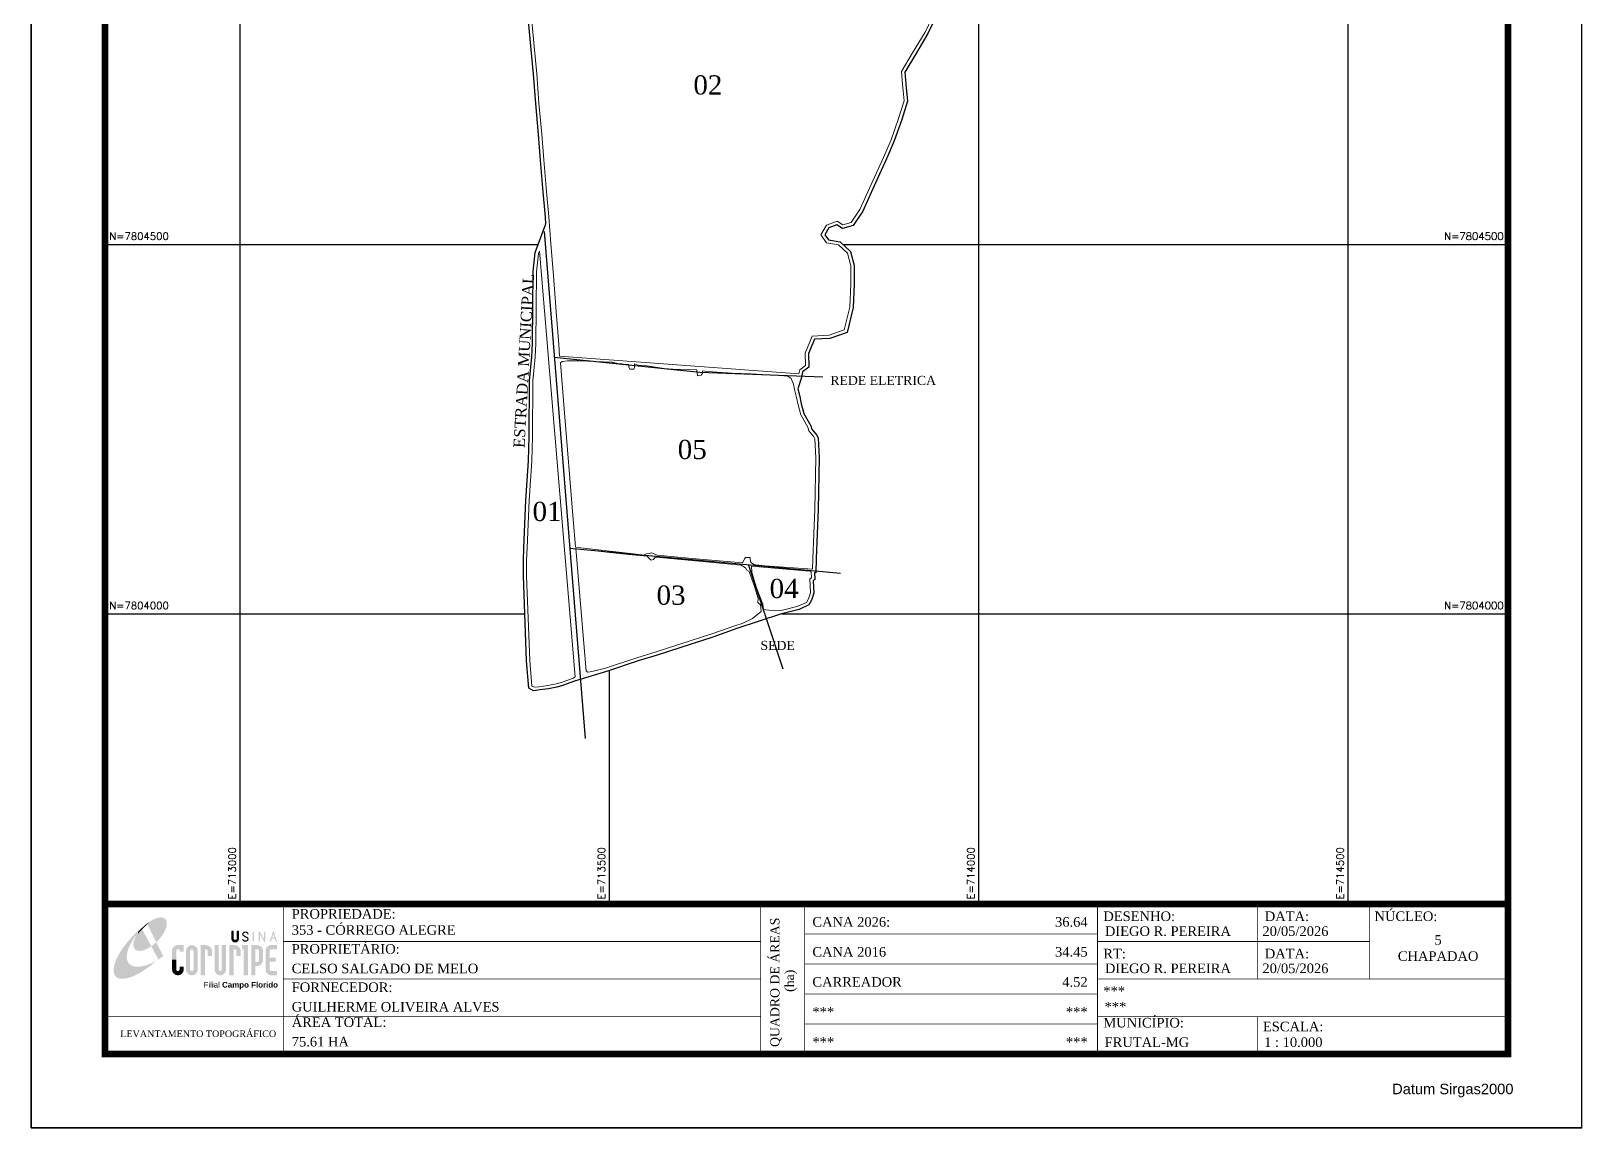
# Model space of a CAD drawing. Extents: x 712717 to 714817, y 7803304 to 7806274.
# Drawn here: x 712717 to 714817, y 7803304 to 7804789 of the extents above; entities that cross this region are included whole.
import ezdxf
from ezdxf.enums import TextEntityAlignment as Align

# ---------------------------------------------------------------- set-up
doc = ezdxf.new("R2010")
doc.units = 0
doc.header["$MEASUREMENT"] = 0
doc.linetypes.add('LIN0', pattern=[0])
for name, color, linetype, lineweight in [('0114000353', 1, 'Continuous', 25), ('0114000353004', 5, 'Continuous', 25), ('0114000353005', 5, 'Continuous', 25)]:
    doc.layers.add(name, color=color, linetype=linetype, lineweight=lineweight)
for name, color, linetype in [('0114000353001', 5, 'Continuous'), ('0114000353002', 5, 'Continuous'), ('0114000353003', 5, 'Continuous'), ('FOLHA', 5, 'Continuous'), ('Margem', 5, 'Continuous'), ('NUMERAÇÕES', 7, 'Continuous'), ('texto', 7, 'Continuous'), ('TG', 7, 'LIN0'), ('XTEXTOINTERNO', 7, 'Continuous')]:
    doc.layers.add(name, color=color, linetype=linetype)
doc.layers.add('MALHA', color=251, linetype='Continuous', true_color=0x505050)
doc.layers.add('NUMERAÇÕES DOS TALHÕES', color=7, linetype='Continuous', true_color=0xffffff)
doc.styles.add('AGROCAD', font='romans.shx')
doc.styles.add('AREAS', font='times.ttf')
doc.styles.add('ARIAL', font='arial.ttf')
doc.styles.add('marcelo', font='arial.ttf')

# ---------------------------------------------------------------- blocks, each defined once
blk = doc.blocks.new('A$C78F83FB3')
at = {"layer": 'Margem'}
h = blk.add_hatch(color=20, dxfattribs=at)
edge = h.paths.add_edge_path()
edge.add_ellipse((19.49, 23.77), major_axis=(-6.68, -6.67), ratio=0.469426, start_angle=292.73277, end_angle=601.25787)
edge.add_ellipse((22.83, 22.05), major_axis=(12.64, 11.29), ratio=0.457614, start_angle=79.90686, end_angle=107.91393)
edge = h.paths.add_edge_path()
edge.add_ellipse((18.28, 18.7), major_axis=(13.95, 13.59), ratio=0.386848, start_angle=63.96117, end_angle=264.59932)
edge.add_ellipse((22.83, 22.05), major_axis=(12.64, 11.29), ratio=0.457614, start_angle=107.91393, end_angle=245.11815, ccw=False)
edge.add_ellipse((19.49, 23.77), major_axis=(-6.68, -6.67), ratio=0.469426, start_angle=241.25787, end_angle=292.73277, ccw=False)
for color, points in [(20, [(15.46, 26.12), (14.17, 24.81), (14.06, 24.24), (14.39, 23.97), (14.67, 24.54), (19.47, 29.32), (18.48, 28.66), (17.31, 27.78)]), (7, [(58.42, 24.9), (57.9, 24.9), (57.9, 21.73, -0.414214), (57.15, 20.98), (56.84, 20.98, -0.414214), (56.09, 21.73), (56.09, 24.9), (55.57, 24.9), (55.57, 21.73, 0.414214), (56.84, 20.46), (57.15, 20.46, 0.414214), (58.42, 21.73)]), (7, [(61.7, 24.9), (61.23, 24.9, 0.396318), (60.04, 23.78), (60.04, 23.72, 0.151912), (60.39, 22.97), (60.46, 22.92), (62.18, 22), (62.85, 21.83, 0.12407), (62.51, 22.42), (60.75, 23.36, -0.13192), (60.56, 23.77, -0.385578), (61.23, 24.37), (61.7, 24.37, -0.414214), (62.37, 23.7), (62.89, 23.7, 0.414214)]), (7, [(62.37, 23.7), (62.89, 23.7, 0.414214), (61.7, 24.9), (61.23, 24.9, 0.396318), (60.04, 23.78), (60.04, 23.72, 0.151912), (60.39, 22.97), (60.46, 22.92), (62.18, 22), (62.18, 22, -0.131921), (62.37, 21.59, -0.385578), (61.7, 20.98), (61.23, 20.98, -0.414214), (60.56, 21.65), (60.04, 21.65, 0.414214), (61.23, 20.46), (61.7, 20.46, 0.402546), (62.89, 21.61, 0.165292), (62.51, 22.42), (60.75, 23.36, -0.13192), (60.56, 23.77, -0.385578), (61.23, 24.37), (61.7, 24.37, -0.414214)]), (7, [(30.97, 12.46), (29.13, 12.46), (29.13, 8.21, 1), (34.29, 8.21), (34.29, 9.41), (32.45, 9.41), (32.45, 8.21, -1), (30.97, 8.21)])]:
    blk.add_hatch(color=color, dxfattribs=at).paths.add_polyline_path(points)
h = blk.add_hatch(color=7, dxfattribs=at)
h.paths.add_polyline_path([(65.24, 24.9), (64.72, 24.9), (64.72, 20.46), (65.24, 20.46)])
h.paths.add_polyline_path([(67.38, 20.46), (67.9, 20.46), (67.9, 23.74), (69.74, 20.46), (70.23, 20.46), (70.23, 24.9), (69.71, 24.9), (69.71, 21.58), (67.85, 24.9), (67.38, 24.9)])
h.paths.add_polyline_path([(72.17, 20.46), (72.72, 20.46), (73.14, 21.73), (74.49, 21.73), (74.9, 20.46), (75.45, 20.46), (74, 24.9), (73.62, 24.9)])
h.paths.add_polyline_path([(73.81, 23.8), (74.32, 22.25), (73.31, 22.25)], flags=16)
h = blk.add_hatch(color=7, dxfattribs=at)
h.paths.add_polyline_path([(31.71, 18.93, 0.414214), (29.13, 16.35), (29.13, 12.46), (30.97, 12.46), (30.97, 16.35, -0.414214), (31.71, 17.09), (32.45, 17.09), (32.45, 16.02), (34.29, 16.02), (34.29, 18.93)])
h.paths.add_polyline_path([(44.15, 17.09, -0.414214), (44.89, 16.35), (44.89, 14.1), (46.72, 14.1), (46.72, 16.17, 0.433937), (44.15, 18.93), (41.77, 18.93), (41.77, 12.46), (43.61, 12.46), (43.61, 17.09)])
h.paths.add_polyline_path([(43.61, 12.46), (41.77, 12.46), (41.77, 5.62), (43.61, 5.62)])
h.paths.add_polyline_path([(47.92, 12.46), (49.75, 12.46), (49.75, 18.93), (47.92, 18.93)])
h.paths.add_polyline_path([(52.91, 18.93), (51.08, 18.93), (51.08, 12.46), (52.91, 12.46)])
h.paths.add_polyline_path([(51.08, 8.12, -1), (49.75, 8.12), (49.75, 12.46), (47.92, 12.46), (47.92, 8.12, 1), (52.91, 8.12), (52.91, 12.46), (51.08, 12.46)])
h.paths.add_polyline_path([(54.41, 12.46), (56.25, 12.46), (56.25, 17.09), (56.79, 17.09, -0.414214), (57.53, 16.35), (57.53, 14.1), (59.36, 14.1), (59.36, 16.17, 0.433937), (56.79, 18.93), (54.41, 18.93)])
h.paths.add_polyline_path([(56.25, 12.46), (54.41, 12.46), (54.41, 5.62), (56.25, 5.62)])
h.paths.add_polyline_path([(60.73, 12.46), (62.58, 12.46), (62.58, 18.93), (60.02, 18.93), (60.02, 17.08), (60.73, 17.08)])
h.paths.add_polyline_path([(62.58, 12.46), (60.73, 12.46), (60.73, 5.62), (62.58, 5.62)])
h.paths.add_polyline_path([(64.06, 12.46), (65.82, 12.46), (65.82, 17.17), (66.66, 17.17, -0.450417), (67.48, 16.25), (67.48, 12.46), (69.24, 12.46, 0.002307), (69.24, 12.48, 0.005282), (69.23, 12.54, -0.000938), (69.23, 12.53), (69.23, 16.17, 0.433937), (66.66, 18.93), (64.06, 18.93)])
h.paths.add_polyline_path([(64.06, 5.62), (65.82, 5.62), (65.82, 9.77), (66.66, 9.77, 0.426056), (69.24, 12.46), (67.48, 12.46), (67.48, 12.45, -0.450417), (66.66, 11.53), (65.82, 11.53), (65.82, 12.46), (64.06, 12.46)])
h.paths.add_polyline_path([(70.37, 12.46), (74.87, 12.46), (74.87, 13.44), (72.21, 13.44), (72.21, 16.35, -0.414214), (72.95, 17.09), (75.38, 17.09), (75.38, 18.93), (72.95, 18.93, 0.414214), (70.37, 16.35)])
h.paths.add_polyline_path([(72.21, 11.62), (74.87, 11.62), (74.87, 12.46), (70.37, 12.46), (70.37, 8.21, 0.414214), (72.95, 5.62), (75.38, 5.62), (75.38, 7.47), (72.95, 7.47, -0.414214), (72.21, 8.21)])
h = blk.add_hatch(color=7, dxfattribs=at)
h.paths.add_polyline_path([(35.29, 16.35), (35.29, 8.21, 1), (40.46, 8.21, 0.016978), (40.45, 8.38), (40.45, 16.17, 0.433937), (37.88, 18.93), (37.87, 18.93, 0.41391)])
h.paths.add_polyline_path([(38.62, 16.35), (38.62, 8.21, -1), (37.13, 8.21), (37.13, 16.35, -1)], flags=16)
at = {"layer": 'Margem', "color": 7}
blk.add_lwpolyline([(58.42, 24.9), (57.9, 24.9), (57.9, 21.73, -0.414214), (57.15, 20.98), (56.84, 20.98, -0.414214), (56.09, 21.73), (56.09, 24.9), (55.57, 24.9), (55.57, 21.73, 0.414214), (56.84, 20.46), (57.15, 20.46, 0.414214), (58.42, 21.73), (58.42, 24.9)], format="xyb", close=True, dxfattribs=at)
at = {"layer": 'Margem', "color": 252, "insert": (43.05, 2.72), "char_height": 2.5, "attachment_point": 1, "style": 'ARIAL'}
blk.add_mtext_dynamic_manual_height_columns('Filial {\\fArial|b1|i0|c0|p34;Campo Florido}', width=33.0271, gutter_width=2.46, heights=[2.95], dxfattribs=at)
blk = doc.blocks.new('d')
at = {"layer": 'Margem', "linetype": 'ByBlock', "xscale": 7.64501357423452, "yscale": 7.64501357423452, "zscale": 7.64501357423452}
blk.add_blockref('A$C78F83FB3', (729346.9, 7805661.4), dxfattribs=at)
blk = doc.blocks.new('area_de_talhao')
at = {"layer": 'NUMERAÇÕES', "linetype": 'Continuous', "style": 'AREAS'}
blk.add_attdef('NRO', text='', height=20, dxfattribs=at).set_placement((0, 6.1), align=Align.CENTER)
blk = doc.blocks.new('coordi')
at = {"layer": 'MALHA', "linetype": 'Continuous', "style": 'AGROCAD'}
blk.add_attdef('COORDI', (6, 6), '', height=10, dxfattribs=at)
blk = doc.blocks.new('coordf')
at = {"layer": 'MALHA', "linetype": 'Continuous', "style": 'AGROCAD'}
blk.add_attdef('COORDF', text='', height=10, dxfattribs=at).set_placement((-6, 6), align=Align.RIGHT)

msp = doc.modelspace()

# ---------------------------------------------------------------- linework, layer by layer
at = {"color": 6}
for points in [[(713411.2, 7804517.6), (713466.7, 7803831.3)], [(713425, 7804347.3), (713622, 7804327.2), (713788.9, 7804320.5)], [(713445.9, 7804088.6), (713812.8, 7804055)], [(713688, 7804065.8), (713734.6, 7803925.3)]]:
    msp.add_lwpolyline(points, dxfattribs=at)
at = {"layer": '0114000353'}
msp.add_lwpolyline([(713945.9, 7804815.9), (713931.1, 7804785.4), (713914, 7804757), (713899.8, 7804733.2), (713901.2, 7804717.1), (713903.3, 7804693.9), (713895.5, 7804668.9), (713885.3, 7804640), (713875, 7804615.7), (713858.3, 7804579.4), (713842.9, 7804545.2), (713829.9, 7804525.7), (713815.3, 7804521.7), (713807.7, 7804526.5), (713797, 7804522.3), (713791.4, 7804513), (713796.4, 7804506.2), (713812.1, 7804503.4), (713826.3, 7804490.6), (713831.2, 7804471.6), (713831.2, 7804446.3), (713829.6, 7804414.6), (713821.7, 7804380.8), (713798, 7804372.7), (713777.5, 7804371.6), (713769.4, 7804352.1), (713769.9, 7804333.6), (713761.4, 7804327.6), (713759.8, 7804320), (713754.7, 7804304.5), (713757.6, 7804294), (713759.6, 7804284.1), (713763.2, 7804271.2), (713768.9, 7804260.9), (713772.5, 7804254.2), (713773.8, 7804249.9), (713780.1, 7804242.2), (713782.5, 7804238.2), (713783.8, 7804211.2), (713782.2, 7804141.5), (713779.6, 7804074.8), (713779.4, 7804055.6), (713777.5, 7804055.7), (713778.1, 7804046.2), (713775.6, 7804044.7), (713776.5, 7804027.9), (713773.6, 7804018.6), (713769.7, 7804011.9), (713756.5, 7804005.9), (713744.2, 7804002.8), (713732.8, 7804000), (713672.1, 7803980), (713640, 7803968.5), (713610.5, 7803958.9), (713564.5, 7803944), (713538.5, 7803936.2), (713495.9, 7803921.9), (713452.7, 7803908.7), (713436.3, 7803902.7), (713428.7, 7803900.6), (713417.2, 7803898.3), (713405.4, 7803896.8), (713396.8, 7803895.8), (713390.6, 7803899.3), (713387.5, 7803936.4), (713383.2, 7804051.2), (713383.2, 7804072.1), (713384, 7804089.3), (713386.7, 7804153.4), (713390.3, 7804207.2), (713391, 7804239.4), (713391.7, 7804315.4), (713394.5, 7804347.9), (713395.6, 7804365.7), (713396.6, 7804463.3), (713399.3, 7804488.9), (713413.8, 7804527.8), (713413.1, 7804536.9), (713409.6, 7804576), (713406.6, 7804614.2), (713403.7, 7804648.8), (713399.9, 7804690.7), (713396.8, 7804730.5), (713390.4, 7804802)], dxfattribs=at)
at = {"layer": '0114000353001', "lineweight": 20}
msp.add_lwpolyline([(713453.6, 7803914.4), (713450.8, 7803912.7), (713434.9, 7803907), (713427.7, 7803905), (713416.5, 7803902.8), (713404.8, 7803901.2), (713397.7, 7803900.4), (713394.9, 7803902), (713392, 7803936.6), (713387.7, 7804051.3), (713387.7, 7804072), (713388.5, 7804089.1), (713391.2, 7804153.2), (713394.8, 7804207), (713395.5, 7804239.3), (713396.2, 7804315.2), (713399, 7804347.6), (713400.1, 7804365.6), (713401.1, 7804463), (713403.7, 7804487.8), (713404.9, 7804491)], close=True, dxfattribs=at)
at = {"layer": '0114000353002', "lineweight": 20}
msp.add_lwpolyline([(713394.9, 7804802.4), (713398, 7804767.7), (713401.3, 7804730.9), (713404.4, 7804691.1), (713408.2, 7804649.2), (713411.1, 7804614.5), (713414.1, 7804576.4), (713417.6, 7804537.3), (713420.5, 7804501.2), (713424.2, 7804457.5), (713427.8, 7804409.2), (713431.1, 7804364.3), (713432.3, 7804348.7), (713756.2, 7804324.7), (713757.4, 7804330.2), (713765.3, 7804335.9), (713764.9, 7804352.9), (713774.4, 7804375.9), (713797.1, 7804377.2), (713817.8, 7804384.3), (713825.1, 7804415.2), (713826.7, 7804446.4), (713826.7, 7804471), (713822.3, 7804488.2), (713810.1, 7804499.2), (713793.8, 7804502.1), (713786, 7804512.8), (713793.9, 7804525.9), (713808.2, 7804531.5), (713816, 7804526.6), (713827.1, 7804529.6), (713838.9, 7804547.4), (713854.2, 7804581.3), (713870.9, 7804617.6), (713881.1, 7804641.7), (713891.2, 7804670.4), (713898.7, 7804694.4), (713896.7, 7804716.7), (713895.2, 7804734.2), (713910.2, 7804759.3), (713927.1, 7804787.5), (713941.7, 7804817.6)], dxfattribs=at)
at = {"layer": '0114000353003', "lineweight": 20}
msp.add_lwpolyline([(713688.8, 7804057.1), (713696, 7804036.9), (713701.3, 7804020.7), (713700.7, 7804015.4), (713704.4, 7804012), (713705.1, 7804002.9), (713693.7, 7803993.5), (713679.3, 7803986.7), (713670.8, 7803984.3), (713638.5, 7803972.8), (713609.1, 7803963.2), (713563.1, 7803948.3), (713537.1, 7803940.5), (713494.6, 7803926.2), (713480.2, 7803922.5), (713473.6, 7803921.3), (713470.3, 7803921), (713468.4, 7803922.5), (713465.2, 7803959.6), (713455.4, 7804078), (713454.2, 7804087.7), (713484.3, 7804084.5), (713500.2, 7804082.8), (713526.1, 7804080.1), (713550.7, 7804077.9), (713553.8, 7804074.6), (713556.3, 7804072.6), (713559.5, 7804073.6), (713561.5, 7804076.6), (713572.9, 7804075.9), (713678.1, 7804065.9), (713683.8, 7804062.1), (713686, 7804058.8)], close=True, dxfattribs=at)
at = {"layer": '0114000353004', "lineweight": 20}
msp.add_lwpolyline([(713692.3, 7804064.4), (713749.4, 7804059.5), (713771.1, 7804057.5), (713772.9, 7804056.8), (713773.4, 7804048.7), (713770.9, 7804047.2), (713772, 7804028.4), (713769.4, 7804020.4), (713766.5, 7804015.4), (713755, 7804010.2), (713743.1, 7804007.1), (713732.1, 7804004.4), (713723.1, 7804003.8), (713715.6, 7804004.7), (713708.6, 7804005.7), (713707.6, 7804012.9), (713703.6, 7804023.5), (713699, 7804035), (713695.5, 7804046.7), (713692.8, 7804056.1)], close=True, dxfattribs=at)
at = {"layer": '0114000353005', "lineweight": 20}
msp.add_lwpolyline([(713453.9, 7804090.8), (713450.8, 7804127.5), (713438.3, 7804277.2), (713433.3, 7804339.8), (713435.6, 7804341.7), (713442.8, 7804342.3), (713458.6, 7804342.5), (713503.1, 7804340.7), (713513.5, 7804338.4), (713514.1, 7804338.7), (713521.1, 7804337.4), (713525.5, 7804337.3), (713526.2, 7804334.4), (713527.2, 7804330.9), (713533, 7804331.3), (713533.7, 7804334), (713533.5, 7804338.4), (713538.9, 7804336.6), (713547.6, 7804336.1), (713573.8, 7804332.1), (713585.4, 7804331), (713607.5, 7804330.6), (713617.9, 7804330.1), (713619.1, 7804322), (713623.9, 7804323), (713626, 7804325.7), (713625.8, 7804329), (713632.7, 7804328), (713645.9, 7804327), (713665.6, 7804325.7), (713691.7, 7804324.6), (713736, 7804321.9), (713740.3, 7804322), (713746, 7804318.6), (713748.9, 7804310.7), (713750.3, 7804303.5), (713753.2, 7804292.9), (713755.2, 7804283), (713759, 7804269.5), (713765, 7804258.7), (713768.3, 7804252.5), (713769.7, 7804247.7), (713776.4, 7804239.6), (713778.1, 7804236.8), (713779.3, 7804211.2), (713777.7, 7804141.7), (713775.1, 7804074.9), (713774.9, 7804060.4), (713710.2, 7804065), (713697.9, 7804066.1), (713694.7, 7804066.9), (713691.4, 7804069.3), (713690.3, 7804074.5), (713690.2, 7804076.3), (713686.6, 7804076.3), (713684.2, 7804076), (713683, 7804075), (713679.9, 7804068.8), (713611.9, 7804075), (713564.3, 7804079.3), (713559.5, 7804081.7), (713556.9, 7804082.6), (713554, 7804081.6), (713550.1, 7804081.2), (713547.8, 7804080.4), (713547.1, 7804079.5), (713528.4, 7804081.5), (713464.6, 7804088.9), (713453.9, 7804090.3)], close=True, dxfattribs=at)
at = {"layer": 'MALHA'}
for points in [[(713000, 7803607.2), (713000, 7805860)], [(714500, 7803607.2), (714500, 7805184.9)], [(714000, 7803607.2), (714000, 7805059.2)], [(712816.6, 7804500), (713403.4, 7804500)], [(713815.9, 7804500), (714716.6, 7804500)], [(712816.6, 7804000), (713385.1, 7804000)], [(713733, 7804000), (714716.6, 7804000)], [(713500, 7803607.2), (713500, 7803923.3)]]:
    msp.add_lwpolyline(points, dxfattribs=at)
at = {"layer": 'Margem', "color": 174, "linetype": 'LIN0', "const_width": 9.09, "flags": 128}
msp.add_lwpolyline([(712816.6, 7803607.2), (714716.6, 7803607.2), (714716.6, 7803403.9), (712816.6, 7803403.9)], close=True, dxfattribs=at)
at = {"layer": 'Margem', "color": 174, "linetype": 'LIN0', "const_width": 1.01, "flags": 128}
for points in [[(713058.2, 7803607.2), (713058.2, 7803403.9)], [(713704.7, 7803607.2), (713704.7, 7803406.4)], [(713764, 7803607.2), (713764, 7803406.4)], [(714160.6, 7803607.2), (714160.6, 7803406.4)], [(714377.6, 7803505.5), (714377.6, 7803607.2)], [(714529.3, 7803505.5), (714529.3, 7803607.2)], [(713764, 7803566.5), (714160.6, 7803566.5)], [(713058.2, 7803556.3), (713704.7, 7803556.3)], [(714160.6, 7803556.3), (714529.3, 7803556.3)], [(713764, 7803525.8), (714160.6, 7803525.8)], [(713058.2, 7803505.5), (713704.7, 7803505.5)], [(714160.6, 7803505.5), (714716.7, 7803505.5)], [(713764, 7803485.2), (714160.6, 7803485.2)], [(712816.6, 7803454.7), (713704.7, 7803454.7)], [(714160.6, 7803454.7), (714716.7, 7803454.7)], [(714377.6, 7803454.7), (714377.6, 7803404.3)], [(713764, 7803444.5), (714160.6, 7803444.5)]]:
    msp.add_lwpolyline(points, dxfattribs=at)
at = {"layer": 'TG', "color": 174, "linetype": 'LIN0'}
for p, q in [((712716.6, 7803303.9), (712716.6, 7806273.9)), ((714816.6, 7803303.9), (712716.6, 7803303.9))]:
    msp.add_line(p, q, dxfattribs=at)
at = {"layer": 'TG', "color": 174, "linetype": 'LIN0', "flags": 128}
msp.add_lwpolyline([(714816.6, 7803303.9), (714816.6, 7806273.9), (712716.6, 7806273.9), (712716.6, 7803303.9)], close=True, dxfattribs=at)
at = {"layer": 'TG', "color": 174, "linetype": 'LIN0', "const_width": 9.09, "flags": 128}
msp.add_lwpolyline([(714716.6, 7803403.9), (714716.6, 7806173.9), (712816.6, 7806173.9), (712816.6, 7803403.9)], close=True, dxfattribs=at)

# ---------------------------------------------------------------- block references
at = {"xscale": 0.4018467054047558, "yscale": 0.4018467054047558, "zscale": 0.4018467054047558, "rotation": 0.0004500187826474988}
msp.add_blockref('d', (419757, 4666811.6), dxfattribs=at)
at = {"layer": 'MALHA'}
ref = msp.add_blockref('coordi', (712816.6, 7804500), dxfattribs=at)
ref.add_attrib('COORDI', 'N=7804500', (712822.6, 7804506), dxfattribs={"height": 10, "style": 'AGROCAD'})
ref = msp.add_blockref('coordf', (714716.6, 7804500), dxfattribs=at)
ref.add_attrib('COORDF', 'N=7804500', dxfattribs={"height": 10, "style": 'AGROCAD'}).set_placement((714710.6, 7804506), align=Align.RIGHT)
ref = msp.add_blockref('coordi', (712816.6, 7804000), dxfattribs=at)
ref.add_attrib('COORDI', 'N=7804000', (712822.6, 7804006), dxfattribs={"height": 10, "style": 'AGROCAD'})
ref = msp.add_blockref('coordf', (714716.6, 7804000), dxfattribs=at)
ref.add_attrib('COORDF', 'N=7804000', dxfattribs={"height": 10, "style": 'AGROCAD'}).set_placement((714710.6, 7804006), align=Align.RIGHT)
ref = msp.add_blockref('coordi', (713000, 7803607.2), dxfattribs=dict(at, rotation=90))
ref.add_attrib('COORDI', 'E=713000', (712994, 7803613.2), dxfattribs={"height": 10, "rotation": 90, "style": 'AGROCAD'})
ref = msp.add_blockref('coordi', (713500, 7803607.2), dxfattribs=dict(at, rotation=90))
ref.add_attrib('COORDI', 'E=713500', (713494, 7803613.2), dxfattribs={"height": 10, "rotation": 90, "style": 'AGROCAD'})
ref = msp.add_blockref('coordi', (714000, 7803607.2), dxfattribs=dict(at, rotation=90))
ref.add_attrib('COORDI', 'E=714000', (713994, 7803613.2), dxfattribs={"height": 10, "rotation": 90, "style": 'AGROCAD'})
ref = msp.add_blockref('coordi', (714500, 7803607.2), dxfattribs=dict(at, rotation=90))
ref.add_attrib('COORDI', 'E=714500', (714494, 7803613.2), dxfattribs={"height": 10, "rotation": 90, "style": 'AGROCAD'})
at = {"layer": 'NUMERAÇÕES DOS TALHÕES'}
ref = msp.add_blockref('area_de_talhao', (713633.1, 7804695), dxfattribs=dict(at, xscale=1.3, yscale=1.3, zscale=1.3))
ref.add_attrib('NRO', '02', dxfattribs={"layer": 'NUMERAÇÕES', "height": 26, "style": 'AREAS'}).set_placement((713633.1, 7804702.9), align=Align.CENTER)
ref = msp.add_blockref('area_de_talhao', (713611.9, 7804201.5), dxfattribs=dict(at, xscale=1.3, yscale=1.3, zscale=1.3))
ref.add_attrib('NRO', '05', dxfattribs={"layer": 'NUMERAÇÕES', "height": 26, "style": 'AREAS'}).set_placement((713611.9, 7804209.4), align=Align.CENTER)
ref = msp.add_blockref('area_de_talhao', (713415.3, 7804117.6), dxfattribs=dict(at, xscale=1.3, yscale=1.3, zscale=1.3))
ref.add_attrib('NRO', '01', dxfattribs={"layer": 'NUMERAÇÕES', "height": 26, "style": 'AREAS'}).set_placement((713415.3, 7804125.5), align=Align.CENTER)
ref = msp.add_blockref('area_de_talhao', (713736.3, 7804013.3), dxfattribs=dict(at, xscale=1.3, yscale=1.3, zscale=1.3))
ref.add_attrib('NRO', '04', dxfattribs={"layer": 'NUMERAÇÕES', "height": 26, "style": 'AREAS'}).set_placement((713736.3, 7804021.2), align=Align.CENTER)
ref = msp.add_blockref('area_de_talhao', (713583.2, 7804004.3), dxfattribs=dict(at, xscale=1.3, yscale=1.3, zscale=1.3))
ref.add_attrib('NRO', '03', dxfattribs={"layer": 'NUMERAÇÕES', "height": 26, "style": 'AREAS'}).set_placement((713583.2, 7804012.2), align=Align.CENTER)

# ---------------------------------------------------------------- texts
at = {"layer": 'FOLHA', "color": 7, "insert": (712837.5, 7803431.3), "char_height": 9, "attachment_point": 4, "rotation": 0.0001, "style": 'AREAS'}
msp.add_mtext('LEVANTAMENTO TOPOGRÁFICO', dxfattribs=at)
at = {"layer": 'texto', "linetype": 'Continuous', "lineweight": 9, "style": 'marcelo'}
msp.add_text('Datum Sirgas2000', height=14.196, dxfattribs=at).set_placement((714559.6, 7803363.8), align=Align.TOP_LEFT)
at = {"layer": 'texto', "char_height": 13, "rotation": 0.0001, "style": 'AREAS'}
for s, insert, width, attachment_point in [('{\\fTimes New Roman|b0|i0|c0|p18;\\C7;PROPRIEDADE:}', (713069.6, 7803600.2), 109.095, 1), ('{\\C7;NÚCLEO:}', (714535.7, 7803597), 53.046, 1), ('353 - CÓRREGO ALEGRE', (713069.6, 7803578.4), 297.711, 1), ('CANA 2026:', (713774.6, 7803589.3), 137.593, 1), ('36.64', (714147.3, 7803589.3), 56.883, 3), ('{\\C7;DESENHO:}', (714168.5, 7803597), 120.605, 1), ('{\\C7;DATA:}', (714387.1, 7803597), 37.533, 1), ('DIEGO R. PEREIRA', (714170.6, 7803576.8), 228.388, 1), ('20/05/2026', (714383.9, 7803576.8), 134.444, 1), ('PROPRIETÁRIO:', (713069.6, 7803552.8), 113.098, 1), ('CANA 2016', (713774.6, 7803548.8), 141.838, 1), ('34.45', (714147.3, 7803548.8), 46.54, 3), ('RT:', (714168.5, 7803546.4), 104.591, 1), ('{\\C7;DATA:}', (714387.1, 7803546.4), 37.533, 1), ('CELSO SALGADO DE MELO', (713069.6, 7803526.3), 308.053, 1), ('DIEGO R. PEREIRA', (714170.6, 7803526.5), 227.588, 1), ('20/05/2026', (714383.9, 7803526.5), 134.444, 1), ('FORNECEDOR:', (713069.6, 7803500.9), 104.09, 1), ('CARREADOR', (713774.6, 7803508.1), 141.838, 1), ('4.52', (714147.3, 7803508.1), 46.54, 3), ('***', (714168.5, 7803495.8), 166.216, 1), ('GUILHERME OLIVEIRA ALVES', (713069.6, 7803474.4), 325.044, 1), ('***', (714170.2, 7803474.6), 166.216, 1), ('ÁREA TOTAL:', (713069.6, 7803453.6), 166.948, 1), ('***', (713774.6, 7803467.5), 141.838, 1), ('***', (714147.3, 7803467.5), 46.54, 3), ('{\\C7;MUNICÍPIO:}', (714168.5, 7803452.9), 227.588, 1), ('{\\C7;ESCALA:}', (714384.6, 7803447.7), 51.044, 1), ('75.61 HA', (713069.6, 7803427.2), 178.774, 1), ('***', (713774.6, 7803426.8), 141.838, 1), ('***', (714147.3, 7803426.8), 46.54, 3), ('FRUTAL-MG', (714170.2, 7803426.5), 227.588, 1), ('1 : 10.000', (714386.2, 7803426.5), 124.847, 1)]:
    msp.add_mtext(s, dxfattribs=dict(at, insert=insert, width=width, attachment_point=attachment_point))
at = {"layer": 'texto', "style": 'AREAS'}
for s, insert, char_height, width, attachment_point, rotation, line_spacing_factor in [('QUADRO DE ÁREAS\\P                (ha)', (713717.6, 7803413.5), 12.349, 180.843, 1, 90.0001, 0.958909), ('5 CHAPADAO', (714621.8, 7803565), 13, 107.451, 2, 0.0001, 1.01351)]:
    msp.add_mtext(s, dxfattribs=dict(at, insert=insert, char_height=char_height, width=width, attachment_point=attachment_point, rotation=rotation, line_spacing_factor=line_spacing_factor))
at = {"layer": 'XTEXTOINTERNO', "color": 0, "style": 'AREAS'}
msp.add_text('REDE ELETRICA', height=12.31, dxfattribs=at).set_placement((713798.9, 7804309.7))
at = {"layer": 'XTEXTOINTERNO', "color": 0, "insert": (713369.7, 7804225), "char_height": 15, "width": 358.931, "attachment_point": 1, "rotation": 86.7969, "style": 'AREAS'}
msp.add_mtext('ESTRADA MUNICIPAL', dxfattribs=at)
at = {"layer": 'XTEXTOINTERNO', "color": 0, "insert": (713704.3, 7803963.3), "char_height": 12.31, "width": 55.056, "attachment_point": 1, "style": 'AREAS'}
msp.add_mtext('SEDE', dxfattribs=at)

doc.saveas('drawing.dxf')
